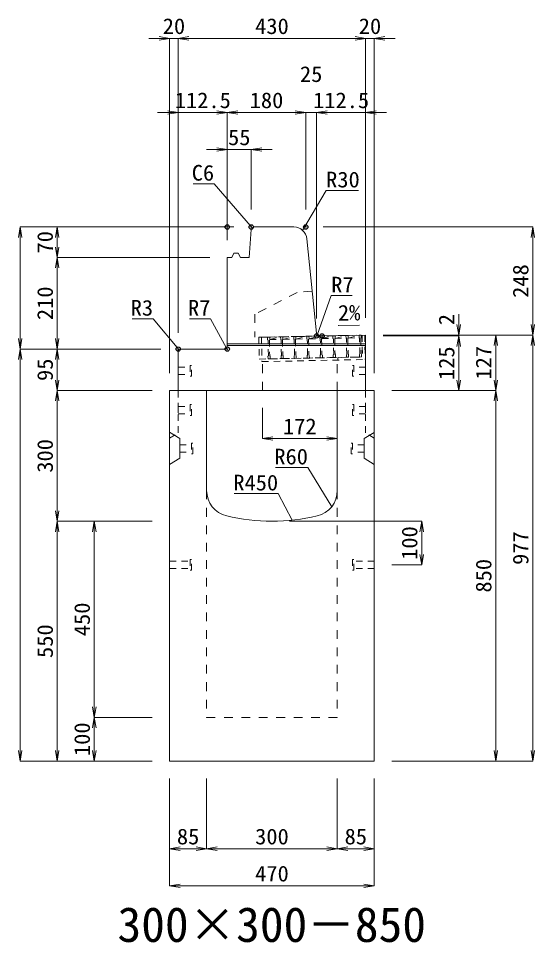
# Model space of a CAD drawing. Units: millimetres at full size; some dimension numbers follow another scale. Extents: x -18734 to 51600, y -18820 to 17820.
# Drawn here: x 4818 to 6003, y -5986 to -3867 of the extents above; entities that cross this region are included whole.
import ezdxf
from ezdxf.enums import TextEntityAlignment as Align

# ---------------------------------------------------------------- set-up
doc = ezdxf.new("R2010")
doc.units = ezdxf.units.MM
doc.header["$LTSCALE"] = 20
doc.header["$PDMODE"] = 32
doc.header["$PDSIZE"] = 10
doc.linetypes.add('USER1', pattern=[2, 1, -1])
doc.linetypes.add('USER2', pattern=[1.35, 0.75, -0.6])
for name, color, linetype, lineweight in [('インサート', 3, 'USER2', 9), ('グレーチング', 7, 'USER2', 5), ('受枠', 3, 'USER2', 9), ('寸法線', 7, 'Continuous', 13), ('引出線', 4, 'Continuous', 13), ('本体', 2, 'Continuous', 13), ('目地', 132, 'Continuous', 5)]:
    doc.layers.add(name, color=color, linetype=linetype, lineweight=lineweight)
doc.layers.add('作業エリア', color=11, linetype='Continuous')
doc.layers.add('文字', color=7, linetype='Continuous')
doc.styles.add('ＭＳ 明朝', font='')
doc.styles.get('ＭＳ 明朝').set_extended_font_data('MS Mincho')

# ---------------------------------------------------------------- blocks, each defined once
blk = doc.blocks.new('open_arrow')
at = {"color": 0, "linetype": 'Continuous', "lineweight": -2}
blk.add_lwpolyline([(7.5, 1.25), (0, 0), (7.5, -1.25)], dxfattribs=at)

msp = doc.modelspace()

# ---------------------------------------------------------------- linework, layer by layer
at = {"layer": 'インサート'}
for p, q in [((5215, -4662.5), (5212, -4662.5)), ((5212, -4662.5), (5212, -4687.5)), ((5215, -4687.5), (5215, -4662.5)), ((5585, -4662.5), (5588, -4662.5)), ((5585, -4687.5), (5585, -4662.5)), ((5588, -4662.5), (5588, -4687.5)), ((5185, -4666.5), (5212, -4666.5)), ((5185, -4666.5), (5185, -4683.5)), ((5185, -4683.5), (5212, -4683.5)), ((5615, -4666.5), (5588, -4666.5)), ((5615, -4683.5), (5588, -4683.5)), ((5615, -4666.5), (5615, -4683.5)), ((5212, -4687.5), (5215, -4687.5)), ((5588, -4687.5), (5585, -4687.5)), ((5185, -4756.5), (5212, -4756.5)), ((5185, -4756.5), (5185, -4773.5)), ((5215, -4752.5), (5212, -4752.5)), ((5212, -4752.5), (5212, -4777.5)), ((5215, -4777.5), (5215, -4752.5)), ((5585, -4752.5), (5588, -4752.5)), ((5585, -4777.5), (5585, -4752.5)), ((5588, -4752.5), (5588, -4777.5)), ((5615, -4756.5), (5588, -4756.5)), ((5615, -4756.5), (5615, -4773.5)), ((5185, -4773.5), (5212, -4773.5)), ((5212, -4777.5), (5215, -4777.5)), ((5588, -4777.5), (5585, -4777.5)), ((5615, -4773.5), (5588, -4773.5)), ((5188.2, -4844.5), (5215.2, -4844.5)), ((5188.2, -4844.5), (5188.2, -4861.5)), ((5218.2, -4840.5), (5215.2, -4840.5)), ((5215.2, -4840.5), (5215.2, -4865.5)), ((5218.2, -4865.5), (5218.2, -4840.5)), ((5581.8, -4840.5), (5584.8, -4840.5)), ((5581.8, -4865.5), (5581.8, -4840.5)), ((5584.8, -4840.5), (5584.8, -4865.5)), ((5611.8, -4844.5), (5584.8, -4844.5)), ((5611.8, -4844.5), (5611.8, -4861.5)), ((5188.2, -4861.5), (5215.2, -4861.5)), ((5215.2, -4865.5), (5218.2, -4865.5)), ((5584.8, -4865.5), (5581.8, -4865.5)), ((5611.8, -4861.5), (5584.8, -4861.5)), ((5215, -5107.5), (5212, -5107.5)), ((5212, -5107.5), (5212, -5132.5)), ((5215, -5132.5), (5215, -5107.5)), ((5588, -5107.5), (5585, -5107.5)), ((5585, -5107.5), (5585, -5132.5)), ((5588, -5132.5), (5588, -5107.5)), ((5165, -5111.5), (5212, -5111.5)), ((5165, -5111.5), (5165, -5128.5)), ((5165, -5128.5), (5212, -5128.5)), ((5635, -5111.5), (5588, -5111.5)), ((5635, -5128.5), (5588, -5128.5)), ((5635, -5128.5), (5635, -5111.5)), ((5212, -5132.5), (5215, -5132.5)), ((5585, -5132.5), (5588, -5132.5))]:
    msp.add_line(p, q, dxfattribs=at)
at = {"layer": 'グレーチング'}
for p, q in [((5389.92, -4597.5), (5604.88, -4593.2)), ((5395.04, -4603.4), (5419.92, -4596.9)), ((5425.04, -4602.8), (5449.91, -4596.3)), ((5455.03, -4602.2), (5479.91, -4595.7)), ((5485.03, -4601.6), (5509.9, -4595.1)), ((5515.02, -4601), (5539.89, -4594.5)), ((5545.01, -4600.4), (5569.89, -4593.9)), ((5575.01, -4599.8), (5599.88, -4593.3)), ((5575.01, -4599.8), (5600, -4599.3)), ((5395.04, -4603.4), (5420.04, -4602.9)), ((5425.04, -4602.8), (5450.03, -4602.3)), ((5455.03, -4602.2), (5480.03, -4601.7)), ((5485.03, -4601.6), (5510.02, -4601.1)), ((5515.02, -4601), (5540.01, -4600.5)), ((5545.01, -4600.4), (5570.01, -4599.9)), ((5390.92, -4647.49), (5605.88, -4643.19))]:
    msp.add_line(p, q, dxfattribs=at)
for points in [[(5389.92, -4597.5), (5394.92, -4597.4), (5395.04, -4603.4), (5394.06, -4604.42), (5394.78, -4640.41), (5395.8, -4641.39), (5395.92, -4647.39), (5390.92, -4647.49), (5390.8, -4641.49), (5391.78, -4640.47), (5391.06, -4604.48), (5390.04, -4603.5)], [(5419.92, -4596.9), (5424.92, -4596.8), (5425.04, -4602.8), (5424.06, -4603.82), (5424.78, -4639.81), (5425.8, -4640.79), (5425.92, -4646.79), (5420.92, -4646.89), (5420.8, -4640.89), (5421.78, -4639.87), (5421.06, -4603.88), (5420.04, -4602.9)], [(5449.91, -4596.3), (5454.91, -4596.2), (5455.03, -4602.2), (5454.05, -4603.22), (5454.77, -4639.21), (5455.79, -4640.19), (5455.91, -4646.19), (5450.91, -4646.29), (5450.79, -4640.29), (5451.77, -4639.27), (5451.05, -4603.28), (5450.03, -4602.3)], [(5479.91, -4595.7), (5484.91, -4595.6), (5485.03, -4601.6), (5484.05, -4602.62), (5484.77, -4638.61), (5485.79, -4639.59), (5485.91, -4645.59), (5480.91, -4645.69), (5480.79, -4639.69), (5481.77, -4638.67), (5481.05, -4602.68), (5480.03, -4601.7)], [(5509.9, -4595.1), (5514.9, -4595), (5515.02, -4601), (5514.04, -4602.02), (5514.76, -4638.01), (5515.78, -4638.99), (5515.9, -4644.99), (5510.9, -4645.09), (5510.78, -4639.09), (5511.76, -4638.07), (5511.04, -4602.08), (5510.02, -4601.1)], [(5539.89, -4594.5), (5544.89, -4594.4), (5545.01, -4600.4), (5544.03, -4601.42), (5544.75, -4637.41), (5545.77, -4638.39), (5545.89, -4644.39), (5540.89, -4644.49), (5540.77, -4638.49), (5541.75, -4637.47), (5541.03, -4601.48), (5540.01, -4600.5)], [(5569.89, -4593.9), (5574.89, -4593.8), (5575.01, -4599.8), (5574.03, -4600.82), (5574.75, -4636.81), (5575.77, -4637.79), (5575.89, -4643.79), (5570.89, -4643.89), (5570.77, -4637.89), (5571.75, -4636.87), (5571.03, -4600.88), (5570.01, -4599.9)], [(5599.88, -4593.3), (5604.88, -4593.2), (5605, -4599.2), (5604.02, -4600.22), (5604.74, -4636.21), (5605.76, -4637.19), (5605.88, -4643.19), (5600.88, -4643.29), (5600.76, -4637.29), (5601.74, -4636.27), (5601.02, -4600.28), (5600, -4599.3)]]:
    msp.add_lwpolyline(points, close=True, dxfattribs=at)
at = {"layer": '作業エリア'}
for p in [(5297.5, -4345), (5352.5, -4345), (5477.5, -4345), (5502.5, -4595), (5515, -4595), (5185, -4625), (5297.5, -4625)]:
    msp.add_point(p, dxfattribs=at)
at = {"layer": '受枠'}
for p, q in [((5369.93, -4597.9), (5612.88, -4593.04)), ((5369.93, -4597.9), (5370.93, -4647.89)), ((5375.93, -4597.78), (5377.05, -4653.77)), ((5606.88, -4593.16), (5607.88, -4643.15)), ((5612.88, -4593.04), (5614, -4649.03)), ((5370.93, -4647.89), (5607.88, -4643.15)), ((5377.05, -4653.77), (5614, -4649.03)), ((5550.89, -4644.29), (5551.01, -4650.29))]:
    msp.add_line(p, q, dxfattribs=at)
at = {"layer": '寸法線'}
for p, q in [((5233, -3912.31), (5117, -3912.31)), ((5165, -4680), (5165, -3912.31)), ((5185, -3912.31), (5615, -3912.31)), ((5185, -4588), (5185, -3912.31)), ((5185, -4588), (5185, -3912.31)), ((5567, -3912.31), (5683, -3912.31)), ((5615, -4553), (5615, -3912.31)), ((5615, -4553), (5615, -3912.31)), ((5635, -4680), (5635, -3912.31)), ((5137, -4082.31), (5297.5, -4082.31)), ((5185, -4588), (5185, -4082.31)), ((5297.5, -4082.31), (5477.5, -4082.31)), ((5297.5, -4375), (5297.5, -4082.31)), ((5297.5, -4375), (5297.5, -4082.31)), ((5429.5, -4082.31), (5550.5, -4082.31)), ((5477.5, -4305), (5477.5, -4082.31)), ((5477.5, -4305), (5477.5, -4082.31)), ((5502.5, -4555), (5502.5, -4082.31)), ((5502.5, -4082.31), (5663, -4082.31)), ((5502.5, -4555), (5502.5, -4082.31)), ((5615, -4553), (5615, -4082.31)), ((5249.5, -4167.31), (5400.5, -4167.31)), ((5297.5, -4375), (5297.5, -4167.31)), ((5352.5, -4305), (5352.5, -4167.31)), ((4822.06, -4625), (4822.06, -4345)), ((5312.5, -4345), (4822.06, -4345)), ((4907.06, -4415), (4907.06, -4345)), ((5312.5, -4345), (4907.06, -4345)), ((5517.5, -4345), (5998.78, -4345)), ((5998.78, -4593), (5998.78, -4345)), ((4907.06, -4625), (4907.06, -4415)), ((5257.5, -4415), (4907.06, -4415)), ((5257.5, -4415), (4907.06, -4415)), ((5828.78, -4643), (5828.78, -4545)), ((5655, -4593), (5998.78, -4593)), ((5655, -4593), (5913.78, -4593)), ((5655, -4593), (5828.78, -4593)), ((5655, -4593), (5998.78, -4593)), ((5655, -4595), (5828.78, -4595)), ((5655, -4595), (5828.78, -4595)), ((5828.78, -4720), (5828.78, -4595)), ((5913.78, -4720), (5913.78, -4593)), ((5998.78, -4593), (5998.78, -5570)), ((4822.06, -5570), (4822.06, -4625)), ((5145, -4625), (4822.06, -4625)), ((5145, -4625), (4822.06, -4625)), ((4907.06, -4720), (4907.06, -4625)), ((5145, -4625), (4907.06, -4625)), ((5145, -4625), (4907.06, -4625)), ((4907.06, -4720), (4907.06, -5020)), ((5125, -4720), (4907.06, -4720)), ((5125, -4720), (4907.06, -4720)), ((5675, -4720), (5913.78, -4720)), ((5675, -4720), (5913.78, -4720)), ((5675, -4720), (5828.78, -4720)), ((5913.78, -4720), (5913.78, -5570)), ((5378, -4760), (5378, -4830.23)), ((5378, -4830.23), (5550, -4830.23)), ((5125, -5020), (4907.06, -5020)), ((4907.06, -5570), (4907.06, -5020)), ((5125, -5020), (4907.06, -5020)), ((4992.06, -5020), (4992.06, -5470)), ((5125, -5020), (4992.06, -5020)), ((5440, -5020), (5743.78, -5020)), ((5743.78, -5020), (5743.78, -5120)), ((5675, -5120), (5743.78, -5120)), ((5125, -5470), (4992.06, -5470)), ((4992.06, -5470), (4992.06, -5570)), ((5125, -5470), (4992.06, -5470)), ((5125, -5570), (4822.06, -5570)), ((5125, -5570), (4907.06, -5570)), ((5125, -5570), (4992.06, -5570)), ((5675, -5570), (5913.78, -5570)), ((5675, -5570), (5998.78, -5570)), ((5165, -5610), (5165, -5771.16)), ((5165, -5610), (5165, -5856.16)), ((5250, -5610), (5250, -5771.16)), ((5250, -5610), (5250, -5771.16)), ((5550, -5610), (5550, -5771.16)), ((5550, -5610), (5550, -5771.16)), ((5635, -5610), (5635, -5771.16)), ((5635, -5610), (5635, -5856.16)), ((5165, -5771.16), (5250, -5771.16)), ((5250, -5771.16), (5550, -5771.16)), ((5550, -5771.16), (5635, -5771.16)), ((5165, -5856.16), (5635, -5856.16))]:
    msp.add_line(p, q, dxfattribs=at)
at = {"layer": '引出線'}
for points in [[(5355.29, -4347.99), (5267.27, -4245.82), (5218.92, -4245.82)], [(5470.48, -4352.76), (5524.33, -4261.36), (5599, -4261.36)], [(5504.14, -4593.19), (5536.08, -4502.42), (5584.01, -4502.42)], [(5185.88, -4625.88), (5127.15, -4555.51), (5079.43, -4555.51)], [(5295.45, -4622.95), (5258.75, -4555.51), (5210.82, -4555.51)], [(5552.12, -4570.88), (5600.83, -4569.9), (5552.08, -4570.88)], [(5537.07, -4986.68), (5482.66, -4896.79), (5407.98, -4896.79)], [(5446.44, -5017.6), (5414.22, -4956.45), (5313.21, -4956.45)]]:
    msp.add_lwpolyline(points, dxfattribs=at)
at = {"layer": '本体'}
for p, q in [((5352.07, -4350.98), (5358.5, -4345)), ((5358.5, -4345), (5450.35, -4345)), ((5347.5, -4415), (5352.07, -4350.98)), ((5480.2, -4372.01), (5501.87, -4588.7)), ((5307.5, -4415), (5312.5, -4405)), ((5312.5, -4405), (5322.5, -4405)), ((5322.5, -4405), (5327.5, -4415)), ((5297.5, -4415), (5297.5, -4618)), ((5297.5, -4415), (5307.5, -4415)), ((5327.5, -4415), (5347.5, -4415)), ((5515, -4595), (5508.83, -4595)), ((5615, -4593), (5515, -4595)), ((5615, -4593), (5615, -4720)), ((5185, -4628), (5185, -4720)), ((5290.5, -4625), (5188, -4625)), ((5165, -4720), (5165, -5570)), ((5165, -4720), (5250, -4720)), ((5185, -4720), (5615, -4720)), ((5250, -4720), (5250, -4949.47)), ((5550, -4720), (5635, -4720)), ((5550, -4720), (5550, -4949.47)), ((5635, -4720), (5635, -5570)), ((5165, -5570), (5635, -5570))]:
    msp.add_line(p, q, dxfattribs=at)
at = {"layer": '本体', "linetype": 'USER1'}
for p, q in [((5492.2, -4492), (5457.5, -4495)), ((5457.5, -4495), (5360.5, -4545)), ((5360.5, -4545), (5360.5, -4598.09)), ((5515, -4595), (5360.5, -4598.09)), ((5378, -4720), (5378, -4647.75)), ((5550, -4720), (5550, -4644.31))]:
    msp.add_line(p, q, dxfattribs=at)
at = {"layer": '本体', "linetype": 'USER2', "lineweight": 9}
for p, q in [((5185, -4817), (5185, -4720)), ((5615, -4817), (5615, -4720)), ((5165, -4829.5), (5185, -4817)), ((5635, -4829.5), (5615, -4817))]:
    msp.add_line(p, q, dxfattribs=at)
at = {"layer": '本体', "lineweight": 9}
for p, q in [((5165, -4816), (5188.2, -4830.5)), ((5188.2, -4830.5), (5188.2, -4875.5)), ((5634.58, -4816.26), (5611.8, -4830.5)), ((5611.8, -4830.5), (5611.8, -4875.5)), ((5188.2, -4875.5), (5165, -4890)), ((5611.8, -4875.5), (5635, -4890))]:
    msp.add_line(p, q, dxfattribs=at)
at = {"layer": '本体', "linetype": 'USER1', "lineweight": 15}
for p, q in [((5250, -4949.47), (5250, -5470)), ((5550, -4949.47), (5550, -5470)), ((5250, -5470), (5550, -5470))]:
    msp.add_line(p, q, dxfattribs=at)
at = {"layer": '本体'}
for centre, radius, start, end in [((5450.35, -4375), 30, 5.71059, 90), ((5508.83, -4588), 7, 185.71059, 270), ((5290.5, -4618), 7, 270, 0), ((5188, -4628), 3, 90, 180), ((5310, -4949.47), 60, 180, 256.65764), ((5490, -4949.47), 60, 283.34236, 0), ((5400, -4570), 450, 256.65764, 283.34236)]:
    msp.add_arc(centre, radius, start, end, dxfattribs=at)
at = {"layer": '目地'}
for p, q in [((5615, -4613), (5297.5, -4613)), ((5615, -4617), (5297.5, -4617))]:
    msp.add_line(p, q, dxfattribs=at)

# ---------------------------------------------------------------- block references
at = {"layer": '寸法線', "xscale": 3.2, "yscale": 3.2}
for p, rotation in [((5165, -3912.31), 180), ((5615, -3912.31), 180), ((5615, -3912.31), 180), ((5185, -4082.31), 180), ((5297.5, -4082.31), 180), ((5477.5, -4082.31), 180), ((5477.5, -4082.31), 180), ((5297.5, -4167.31), 180), ((4822.06, -4345), 270), ((4907.06, -4345), 270), ((5998.78, -4345), 270), ((4907.06, -4415), 90), ((4907.06, -4415), 270), ((5828.78, -4593), 90), ((5998.78, -4593), 90), ((5828.78, -4595), 270), ((5828.78, -4595), 270), ((5913.78, -4593), 270), ((5998.78, -4593), 270), ((4822.06, -4625), 90), ((4907.06, -4625), 90), ((4822.06, -4625), 270), ((4907.06, -4625), 270), ((4907.06, -4720), 90), ((5828.78, -4720), 90), ((5913.78, -4720), 90), ((4907.06, -4720), 270), ((5913.78, -4720), 270), ((5550, -4830.23), 180), ((4907.06, -5020), 90), ((4907.06, -5020), 270), ((4992.06, -5020), 270), ((5743.78, -5020), 270), ((5743.78, -5120), 90), ((4992.06, -5470), 90), ((4992.06, -5470), 270), ((4822.06, -5570), 90), ((4907.06, -5570), 90), ((4992.06, -5570), 90), ((5913.78, -5570), 90), ((5998.78, -5570), 90), ((5250, -5771.16), 180), ((5550, -5771.16), 180), ((5635, -5771.16), 180), ((5635, -5856.16), 180)]:
    msp.add_blockref('open_arrow', p, dxfattribs=dict(at, rotation=rotation))
for p in [(5185, -3912.31), (5185, -3912.31), (5635, -3912.31), (5297.5, -4082.31), (5502.5, -4082.31), (5502.5, -4082.31), (5615, -4082.31), (5352.5, -4167.31), (5378, -4830.23), (5165, -5771.16), (5250, -5771.16), (5550, -5771.16), (5165, -5856.16)]:
    msp.add_blockref('open_arrow', p, dxfattribs=at)
at = {"layer": '引出線', "xscale": 0.0533, "yscale": 0.0533}
for p, rotation in [((5355.29, -4347.99), 130.7), ((5470.48, -4352.76), 59.5), ((5552.12, -4570.88), 1.1), ((5504.14, -4593.19), 70.6), ((5185.88, -4625.88), 129.8), ((5295.45, -4622.95), 118.6), ((5537.07, -4986.68), 121.2), ((5446.44, -5017.6), 117.8)]:
    msp.add_blockref('open_arrow', p, dxfattribs=dict(at, rotation=rotation))

# ---------------------------------------------------------------- texts
at = {"layer": '寸法線', "style": 'ＭＳ 明朝', "width": 1.05}
for s, p in [('20', (5175, -3884.31)), ('430', (5400, -3884.31)), ('20', (5625, -3884.31)), ('25', (5490, -3994.31)), ('112.5', (5241.25, -4054.31)), ('180', (5387.5, -4054.31)), ('112.5', (5558.75, -4054.31)), ('55', (5325, -4139.31)), ('172', (5464, -4802.23)), ('85', (5207.5, -5743.16)), ('300', (5400, -5743.16)), ('85', (5592.5, -5743.16)), ('470', (5400, -5828.16))]:
    msp.add_text(s, height=36.03, dxfattribs=at).set_placement(p, align=Align.MIDDLE_CENTER)
for s, p in [('70', (4879.06, -4380)), ('248', (5970.78, -4469)), ('210', (4879.06, -4520)), ('2', (5800.78, -4557.41)), ('127', (5885.78, -4656.5)), ('125', (5800.78, -4657.5)), ('95', (4879.06, -4672.5)), ('300', (4879.06, -4870)), ('100', (5715.78, -5070)), ('977', (5970.78, -5081.5)), ('850', (5885.78, -5145)), ('450', (4964.06, -5245)), ('550', (4879.06, -5295)), ('100', (4964.06, -5520))]:
    msp.add_text(s, height=36.03, rotation=90, dxfattribs=at).set_placement(p, align=Align.MIDDLE_CENTER)
at = {"layer": '引出線', "style": 'ＭＳ 明朝', "width": 1.05}
for s, p in [('C6', (5267.27, -4202.62)), ('R3', (5127.15, -4512.31)), ('R7', (5258.75, -4512.31)), ('R60', (5482.66, -4853.59)), ('R450', (5414.22, -4913.25))]:
    msp.add_text(s, height=36.03, dxfattribs=at).set_placement(p, align=Align.TOP_RIGHT)
for s, p in [('R30', (5524.33, -4218.16)), ('R7', (5536.08, -4459.22))]:
    msp.add_text(s, height=36.03, dxfattribs=at).set_placement(p, align=Align.TOP_LEFT)
msp.add_text('2%', height=36.03, rotation=1.146, dxfattribs=at).set_placement((5551.15, -4523.98), align=Align.TOP_LEFT)
at = {"layer": '文字', "style": 'ＭＳ 明朝'}
msp.add_text('300×300－850', height=80.06, dxfattribs=at).set_placement((5399.52, -5944.97), align=Align.MIDDLE_CENTER)

doc.saveas('drawing.dxf')
